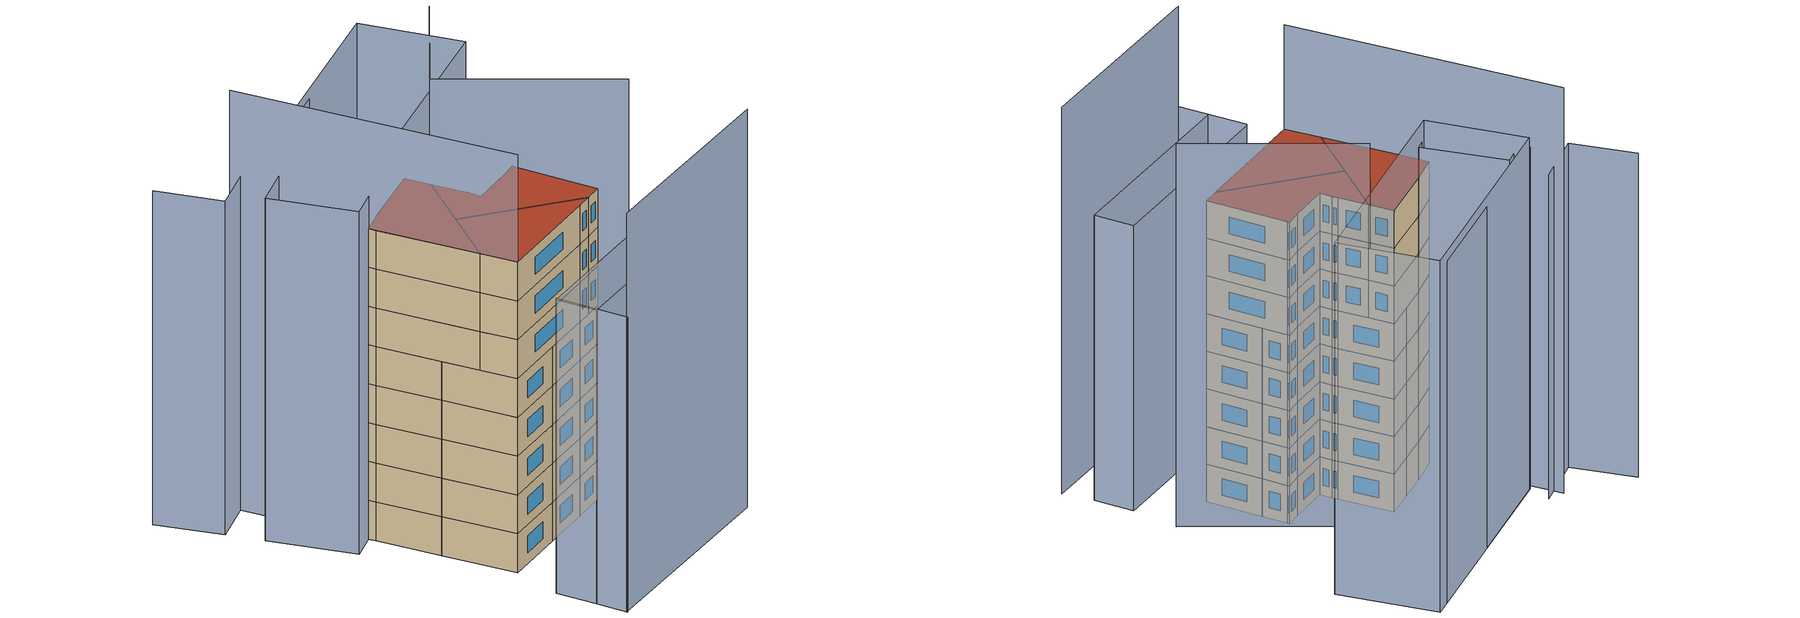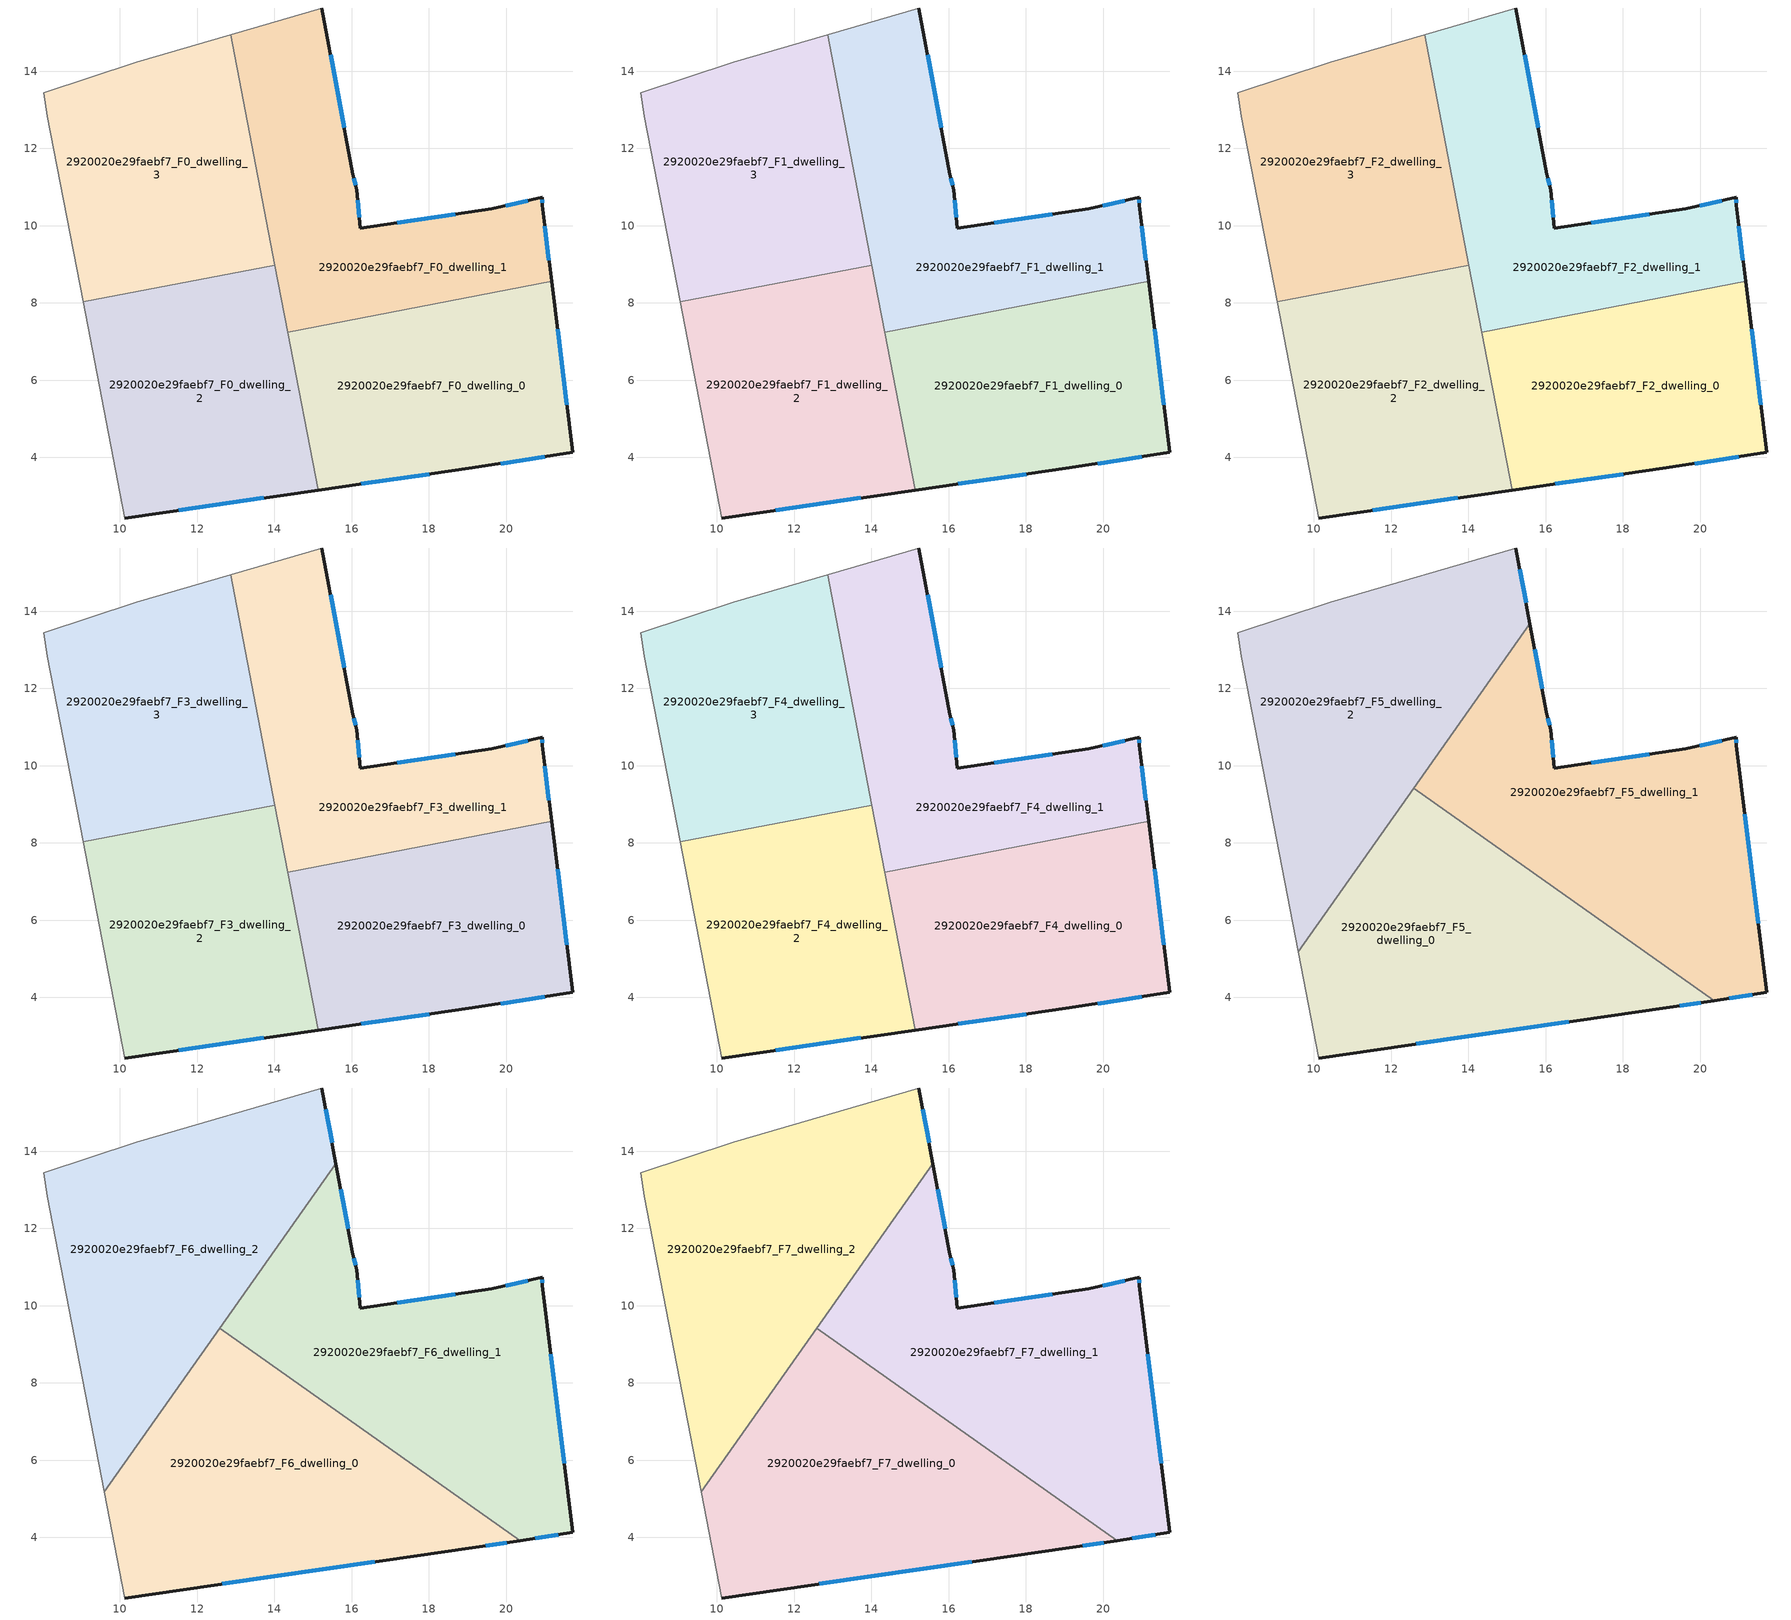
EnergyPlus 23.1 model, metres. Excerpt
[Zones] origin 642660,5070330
2920020e29faebf7_F0_dwelling_0
 floor ground (EU_floor_Construction): 21.18,8.56 21.73,4.13 19.13,3.73 15.13,3.15 14.35,7.25 z0
 wall outside (EU_wall_Construction): 15.13,3.15 19.13,3.73 21.73,4.13 21.18,8.56 z0:3
 wall to 2920020e29faebf7_F0_dwelling_1 (EU_wall_Construction): 21.18,8.56 14.35,7.25 z0:3
 wall to 2920020e29faebf7_F0_dwelling_2 (EU_wall_Construction): 14.35,7.25 15.13,3.15 z0:3
 window (EU_Window_Construction): 21.58,5.37 21.33,7.32 / 19.86,3.84 21,4.02 / 16.25,3.31 18.01,3.57 z0.84:2.16
2920020e29faebf7_F0_dwelling_1
 floor ground (EU_floor_Construction): 20.93,10.73 20.93,10.53 21.18,8.56 14.35,7.25 12.87,14.95 15.23,15.64 16.03,11.33 16.13,10.93 16.23,9.93 19.63,10.43 z0
 wall outside (EU_wall_Construction): 21.18,8.56 20.93,10.53 20.93,10.73 19.63,10.43 16.23,9.93 16.13,10.93 16.03,11.33 15.23,15.64 z0:3
 wall adiabatic (EU_wall_Construction): 15.23,15.64 12.87,14.95 z0:3
 wall to 2920020e29faebf7_F0_dwelling_3 (EU_wall_Construction): 12.87,14.95 14.01,8.98 z0:3
 wall to 2920020e29faebf7_F0_dwelling_2 (EU_wall_Construction): 14.02,8.98 14.35,7.25 z0:3
 window (EU_Window_Construction): 18.68,10.29 17.18,10.07 / 20.57,10.65 20,10.52 / 20.93,10.59 20.93,10.68 / 21.11,9.11 21,9.98 / 15.8,12.54 15.45,14.43 / 16.1,11.05 16.06,11.22 / 16.2,10.21 16.16,10.65 z0.84:2.16
2920020e29faebf7_F0_dwelling_2
 floor ground (EU_floor_Construction): 14.02,8.98 15.13,3.15 10.12,2.43 9.05,8.03 z0
 wall outside (EU_wall_Construction): 10.12,2.43 15.13,3.15 z0:3
 wall to 2920020e29faebf7_F0_dwelling_3 (EU_wall_Construction): 14.02,8.98 9.05,8.03 z0:3
 wall adiabatic (EU_wall_Construction): 9.05,8.03 10.12,2.43 z0:3
 window (EU_Window_Construction): 11.53,2.63 13.73,2.95 z0.84:2.16
2920020e29faebf7_F0_dwelling_3
 floor ground (EU_floor_Construction): 12.87,14.95 14.02,8.98 9.05,8.03 8.12,12.84 8.02,13.44 10.43,14.24 z0
 wall adiabatic (EU_wall_Construction): 12.87,14.95 10.43,14.24 8.02,13.44 8.12,12.84 9.05,8.03 z0:3
2920020e29faebf7_F1_dwelling_0
 floor to 2920020e29faebf7_F0_dwelling_0 (EU_floor_Construction): 21.18,8.56 21.73,4.13 19.13,3.73 15.13,3.15 14.35,7.25 z3
 wall outside (EU_wall_Construction): 15.13,3.15 19.13,3.73 21.73,4.13 21.18,8.56 z3:6
 wall to 2920020e29faebf7_F1_dwelling_1 (EU_wall_Construction): 21.18,8.56 14.35,7.25 z3:6
 wall to 2920020e29faebf7_F1_dwelling_2 (EU_wall_Construction): 14.35,7.25 15.13,3.15 z3:6
 window (EU_Window_Construction): 21.58,5.37 21.33,7.32 / 19.86,3.84 21,4.02 / 16.25,3.31 18.01,3.57 z3.84:5.16
2920020e29faebf7_F1_dwelling_1
 floor to 2920020e29faebf7_F0_dwelling_1 (EU_floor_Construction): 20.93,10.73 20.93,10.53 21.18,8.56 14.35,7.25 12.87,14.95 15.23,15.64 16.03,11.33 16.13,10.93 16.23,9.93 19.63,10.43 z3
 wall outside (EU_wall_Construction): 21.18,8.56 20.93,10.53 20.93,10.73 19.63,10.43 16.23,9.93 16.13,10.93 16.03,11.33 15.23,15.64 z3:6
 wall adiabatic (EU_wall_Construction): 15.23,15.64 12.87,14.95 z3:6
 wall to 2920020e29faebf7_F1_dwelling_3 (EU_wall_Construction): 12.87,14.95 14.01,8.98 z3:6
 wall to 2920020e29faebf7_F1_dwelling_2 (EU_wall_Construction): 14.02,8.98 14.35,7.25 z3:6
 window (EU_Window_Construction): 18.68,10.29 17.18,10.07 / 20.57,10.65 20,10.52 / 20.93,10.59 20.93,10.68 / 21.11,9.11 21,9.98 / 15.8,12.54 15.45,14.43 / 16.1,11.05 16.06,11.22 / 16.2,10.21 16.16,10.65 z3.84:5.16
2920020e29faebf7_F1_dwelling_2
 floor to 2920020e29faebf7_F0_dwelling_2 (EU_floor_Construction): 14.02,8.98 15.13,3.15 10.12,2.43 9.05,8.03 z3
 wall outside (EU_wall_Construction): 10.12,2.43 15.13,3.15 z3:6
 wall to 2920020e29faebf7_F1_dwelling_3 (EU_wall_Construction): 14.02,8.98 9.05,8.03 z3:6
 wall adiabatic (EU_wall_Construction): 9.05,8.03 10.12,2.43 z3:6
 window (EU_Window_Construction): 11.53,2.63 13.73,2.95 z3.84:5.16
2920020e29faebf7_F1_dwelling_3
 floor to 2920020e29faebf7_F0_dwelling_3 (EU_floor_Construction): 12.87,14.95 14.02,8.98 9.05,8.03 8.12,12.84 8.02,13.44 10.43,14.24 z3
 wall adiabatic (EU_wall_Construction): 12.87,14.95 10.43,14.24 8.02,13.44 8.12,12.84 9.05,8.03 z3:6
2920020e29faebf7_F2_dwelling_0
 floor to 2920020e29faebf7_F1_dwelling_0 (EU_floor_Construction): 21.18,8.56 21.73,4.13 19.13,3.73 15.13,3.15 14.35,7.25 z6
 wall outside (EU_wall_Construction): 15.13,3.15 19.13,3.73 21.73,4.13 21.18,8.56 z6:9
 wall to 2920020e29faebf7_F2_dwelling_1 (EU_wall_Construction): 21.18,8.56 14.35,7.25 z6:9
 wall to 2920020e29faebf7_F2_dwelling_2 (EU_wall_Construction): 14.35,7.25 15.13,3.15 z6:9
 window (EU_Window_Construction): 21.58,5.37 21.33,7.32 / 19.86,3.84 21,4.02 / 16.25,3.31 18.01,3.57 z6.84:8.16
2920020e29faebf7_F2_dwelling_1
 floor to 2920020e29faebf7_F1_dwelling_1 (EU_floor_Construction): 20.93,10.73 20.93,10.53 21.18,8.56 14.35,7.25 12.87,14.95 15.23,15.64 16.03,11.33 16.13,10.93 16.23,9.93 19.63,10.43 z6
 wall outside (EU_wall_Construction): 21.18,8.56 20.93,10.53 20.93,10.73 19.63,10.43 16.23,9.93 16.13,10.93 16.03,11.33 15.23,15.64 z6:9
 wall adiabatic (EU_wall_Construction): 15.23,15.64 12.87,14.95 z6:9
 wall to 2920020e29faebf7_F2_dwelling_3 (EU_wall_Construction): 12.87,14.95 14.01,8.98 z6:9
 wall to 2920020e29faebf7_F2_dwelling_2 (EU_wall_Construction): 14.02,8.98 14.35,7.25 z6:9
 window (EU_Window_Construction): 18.68,10.29 17.18,10.07 / 20.57,10.65 20,10.52 / 20.93,10.59 20.93,10.68 / 21.11,9.11 21,9.98 / 15.8,12.54 15.45,14.43 / 16.1,11.05 16.06,11.22 / 16.2,10.21 16.16,10.65 z6.84:8.16
2920020e29faebf7_F2_dwelling_2
 floor to 2920020e29faebf7_F1_dwelling_2 (EU_floor_Construction): 14.02,8.98 15.13,3.15 10.12,2.43 9.05,8.03 z6
 wall outside (EU_wall_Construction): 10.12,2.43 15.13,3.15 z6:9
 wall to 2920020e29faebf7_F2_dwelling_3 (EU_wall_Construction): 14.02,8.98 9.05,8.03 z6:9
 wall adiabatic (EU_wall_Construction): 9.05,8.03 10.12,2.43 z6:9
 window (EU_Window_Construction): 11.53,2.63 13.73,2.95 z6.84:8.16
2920020e29faebf7_F2_dwelling_3
 floor to 2920020e29faebf7_F1_dwelling_3 (EU_floor_Construction): 12.87,14.95 14.02,8.98 9.05,8.03 8.12,12.84 8.02,13.44 10.43,14.24 z6
 wall adiabatic (EU_wall_Construction): 12.87,14.95 10.43,14.24 8.02,13.44 8.12,12.84 9.05,8.03 z6:9
2920020e29faebf7_F3_dwelling_0
 floor to 2920020e29faebf7_F2_dwelling_0 (EU_floor_Construction): 21.18,8.56 21.73,4.13 19.13,3.73 15.13,3.15 14.35,7.25 z9
 wall outside (EU_wall_Construction): 15.13,3.15 19.13,3.73 21.73,4.13 21.18,8.56 z9:12
 wall to 2920020e29faebf7_F3_dwelling_1 (EU_wall_Construction): 21.18,8.56 14.35,7.25 z9:12
 wall to 2920020e29faebf7_F3_dwelling_2 (EU_wall_Construction): 14.35,7.25 15.13,3.15 z9:12
 window (EU_Window_Construction): 21.58,5.37 21.33,7.32 / 19.86,3.84 21,4.02 / 16.25,3.31 18.01,3.57 z9.84:11.16
2920020e29faebf7_F3_dwelling_1
 floor to 2920020e29faebf7_F2_dwelling_1 (EU_floor_Construction): 20.93,10.73 20.93,10.53 21.18,8.56 14.35,7.25 12.87,14.95 15.23,15.64 16.03,11.33 16.13,10.93 16.23,9.93 19.63,10.43 z9
 wall outside (EU_wall_Construction): 21.18,8.56 20.93,10.53 20.93,10.73 19.63,10.43 16.23,9.93 16.13,10.93 16.03,11.33 15.23,15.64 z9:12
 wall adiabatic (EU_wall_Construction): 15.23,15.64 12.87,14.95 z9:12
 wall to 2920020e29faebf7_F3_dwelling_3 (EU_wall_Construction): 12.87,14.95 14.01,8.98 z9:12
 wall to 2920020e29faebf7_F3_dwelling_2 (EU_wall_Construction): 14.02,8.98 14.35,7.25 z9:12
 window (EU_Window_Construction): 18.68,10.29 17.18,10.07 / 20.57,10.65 20,10.52 / 20.93,10.59 20.93,10.68 / 21.11,9.11 21,9.98 / 15.8,12.54 15.45,14.43 / 16.1,11.05 16.06,11.22 / 16.2,10.21 16.16,10.65 z9.84:11.16
2920020e29faebf7_F3_dwelling_2
 floor to 2920020e29faebf7_F2_dwelling_2 (EU_floor_Construction): 14.02,8.98 15.13,3.15 10.12,2.43 9.05,8.03 z9
 wall outside (EU_wall_Construction): 10.12,2.43 15.13,3.15 z9:12
 wall to 2920020e29faebf7_F3_dwelling_3 (EU_wall_Construction): 14.02,8.98 9.05,8.03 z9:12
 wall adiabatic (EU_wall_Construction): 9.05,8.03 10.12,2.43 z9:12
 window (EU_Window_Construction): 11.53,2.63 13.73,2.95 z9.84:11.16
2920020e29faebf7_F3_dwelling_3
 floor to 2920020e29faebf7_F2_dwelling_3 (EU_floor_Construction): 12.87,14.95 14.02,8.98 9.05,8.03 8.12,12.84 8.02,13.44 10.43,14.24 z9
 wall adiabatic (EU_wall_Construction): 12.87,14.95 10.43,14.24 8.02,13.44 8.12,12.84 9.05,8.03 z9:12
2920020e29faebf7_F4_dwelling_0
 floor to 2920020e29faebf7_F3_dwelling_0 (EU_floor_Construction): 21.18,8.56 21.73,4.13 19.13,3.73 15.13,3.15 14.35,7.25 z12
 wall outside (EU_wall_Construction): 15.13,3.15 19.13,3.73 21.73,4.13 21.18,8.56 z12:15
 wall to 2920020e29faebf7_F4_dwelling_1 (EU_wall_Construction): 21.18,8.56 14.35,7.25 z12:15
 wall to 2920020e29faebf7_F4_dwelling_2 (EU_wall_Construction): 14.35,7.25 15.13,3.15 z12:15
 window (EU_Window_Construction): 21.58,5.37 21.33,7.32 / 19.86,3.84 21,4.02 / 16.25,3.31 18.01,3.57 z12.84:14.16
2920020e29faebf7_F4_dwelling_1
 floor to 2920020e29faebf7_F3_dwelling_1 (EU_floor_Construction): 20.93,10.73 20.93,10.53 21.18,8.56 14.35,7.25 12.87,14.95 15.23,15.64 16.03,11.33 16.13,10.93 16.23,9.93 19.63,10.43 z12
 wall outside (EU_wall_Construction): 21.18,8.56 20.93,10.53 20.93,10.73 19.63,10.43 16.23,9.93 16.13,10.93 16.03,11.33 15.23,15.64 z12:15
 wall adiabatic (EU_wall_Construction): 15.23,15.64 12.87,14.95 z12:15
 wall to 2920020e29faebf7_F4_dwelling_3 (EU_wall_Construction): 12.87,14.95 14.01,8.98 z12:15
 wall to 2920020e29faebf7_F4_dwelling_2 (EU_wall_Construction): 14.02,8.98 14.35,7.25 z12:15
 window (EU_Window_Construction): 18.68,10.29 17.18,10.07 / 20.57,10.65 20,10.52 / 20.93,10.59 20.93,10.68 / 21.11,9.11 21,9.98 / 15.8,12.54 15.45,14.43 / 16.1,11.05 16.06,11.22 / 16.2,10.21 16.16,10.65 z12.84:14.16
2920020e29faebf7_F4_dwelling_2
 floor to 2920020e29faebf7_F3_dwelling_2 (EU_floor_Construction): 14.02,8.98 15.13,3.15 10.12,2.43 9.05,8.03 z12
 wall outside (EU_wall_Construction): 10.12,2.43 15.13,3.15 z12:15
 wall to 2920020e29faebf7_F4_dwelling_3 (EU_wall_Construction): 14.02,8.98 9.05,8.03 z12:15
 wall adiabatic (EU_wall_Construction): 9.05,8.03 10.12,2.43 z12:15
 window (EU_Window_Construction): 11.53,2.63 13.73,2.95 z12.84:14.16
2920020e29faebf7_F4_dwelling_3
 floor to 2920020e29faebf7_F3_dwelling_3 (EU_floor_Construction): 12.87,14.95 14.02,8.98 9.05,8.03 8.12,12.84 8.02,13.44 10.43,14.24 z12
 wall adiabatic (EU_wall_Construction): 12.87,14.95 10.43,14.24 8.02,13.44 8.12,12.84 9.05,8.03 z12:15
2920020e29faebf7_F5_dwelling_0
 floor to 2920020e29faebf7_F4_dwelling_2 (EU_floor_Construction): 14.14,8.31 15.13,3.15 10.12,2.43 9.59,5.18 12.01,8.59 13.37,8.86 z15
 floor to 2920020e29faebf7_F4_dwelling_0 (EU_floor_Construction): 20.37,3.92 19.13,3.73 15.13,3.15 14.35,7.25 15.38,7.44 z15
 floor to 2920020e29faebf7_F4_dwelling_1 (EU_floor_Construction): 15.38,7.44 14.35,7.25 14.14,8.31 z15
 floor to 2920020e29faebf7_F4_dwelling_3 (EU_floor_Construction): 13.37,8.86 12.01,8.59 12.59,9.41 z15
 wall outside (EU_wall_Construction): 10.12,2.43 19.13,3.73 20.37,3.92 z15:18
 wall adiabatic (EU_wall_Construction): 9.59,5.18 10.12,2.43 z15:18
 wall to 2920020e29faebf7_F5_dwelling_1 (EU_wall_Construction): 20.37,3.92 12.58,9.41 z15:18
 wall to 2920020e29faebf7_F5_dwelling_2 (EU_wall_Construction): 12.58,9.41 9.59,5.18 z15:18
 window (EU_Window_Construction): 19.48,3.78 20.02,3.86 / 12.65,2.79 16.6,3.36 z15.84:17.16
2920020e29faebf7_F5_dwelling_1
 floor to 2920020e29faebf7_F4_dwelling_1 (EU_floor_Construction): 20.93,10.73 20.93,10.53 21.18,8.56 15.38,7.44 14.14,8.31 13.64,10.91 15.59,13.67 16.03,11.33 16.13,10.93 16.23,9.93 19.63,10.43 z15
 floor to 2920020e29faebf7_F4_dwelling_2 (EU_floor_Construction): 14.01,8.98 14.14,8.31 13.37,8.86 z15
 floor to 2920020e29faebf7_F4_dwelling_0 (EU_floor_Construction): 21.18,8.56 21.73,4.13 20.37,3.92 15.38,7.44 z15
 floor to 2920020e29faebf7_F4_dwelling_3 (EU_floor_Construction): 13.64,10.91 14.01,8.98 13.37,8.86 12.59,9.41 z15
 wall outside (EU_wall_Construction): 20.37,3.92 21.73,4.13 20.93,10.53 20.93,10.73 19.63,10.43 16.23,9.93 16.13,10.93 16.03,11.33 15.59,13.67 z15:18
 wall to 2920020e29faebf7_F5_dwelling_2 (EU_wall_Construction): 15.59,13.67 12.59,9.41 z15:18
 window (EU_Window_Construction): 20.75,3.98 21.35,4.07 / 15.91,11.99 15.72,13.02 / 16.1,11.05 16.06,11.22 / 16.2,10.21 16.16,10.65 / 18.68,10.29 17.18,10.07 / 20.57,10.65 20,10.52 / 20.93,10.59 20.93,10.68 / 21.51,5.92 21.15,8.74 z15.84:17.16
2920020e29faebf7_F5_dwelling_2
 floor to 2920020e29faebf7_F4_dwelling_1 (EU_floor_Construction): 15.23,15.64 15.59,13.67 13.64,10.91 12.87,14.95 z15
 floor to 2920020e29faebf7_F4_dwelling_3 (EU_floor_Construction): 12.87,14.95 13.64,10.91 12.01,8.59 9.05,8.03 8.12,12.84 8.02,13.44 10.43,14.24 z15
 floor to 2920020e29faebf7_F4_dwelling_2 (EU_floor_Construction): 12.01,8.59 9.59,5.18 9.05,8.03 z15
 wall outside (EU_wall_Construction): 15.59,13.67 15.23,15.64 z15:18
 wall adiabatic (EU_wall_Construction): 15.23,15.64 10.43,14.24 8.02,13.44 8.12,12.84 9.59,5.18 z15:18
 window (EU_Window_Construction): 15.49,14.22 15.33,15.09 z15.84:17.16
2920020e29faebf7_F6_dwelling_0
 floor to 2920020e29faebf7_F5_dwelling_0 (EU_floor_Construction): 20.37,3.92 19.13,3.73 10.12,2.43 9.59,5.18 12.58,9.41 z18
 wall outside (EU_wall_Construction): 10.12,2.43 19.13,3.73 20.37,3.92 z18:21
 wall adiabatic (EU_wall_Construction): 9.59,5.18 10.12,2.43 z18:21
 wall to 2920020e29faebf7_F6_dwelling_1 (EU_wall_Construction): 20.37,3.92 12.58,9.41 z18:21
 wall to 2920020e29faebf7_F6_dwelling_2 (EU_wall_Construction): 12.58,9.41 9.59,5.18 z18:21
 window (EU_Window_Construction): 19.48,3.78 20.02,3.86 / 12.65,2.79 16.6,3.36 z18.84:20.16
2920020e29faebf7_F6_dwelling_1
 floor to 2920020e29faebf7_F5_dwelling_1 (EU_floor_Construction): 20.93,10.73 20.93,10.53 21.73,4.13 20.37,3.92 12.58,9.41 15.59,13.67 16.03,11.33 16.13,10.93 16.23,9.93 19.63,10.43 z18
 wall outside (EU_wall_Construction): 20.37,3.92 21.73,4.13 20.93,10.53 20.93,10.73 19.63,10.43 16.23,9.93 16.13,10.93 16.03,11.33 15.59,13.67 z18:21
 wall to 2920020e29faebf7_F6_dwelling_2 (EU_wall_Construction): 15.59,13.67 12.59,9.41 z18:21
 window (EU_Window_Construction): 20.75,3.98 21.35,4.07 / 15.91,11.99 15.72,13.02 / 16.1,11.05 16.06,11.22 / 16.2,10.21 16.16,10.65 / 18.68,10.29 17.18,10.07 / 20.57,10.65 20,10.52 / 20.93,10.59 20.93,10.68 / 21.51,5.92 21.15,8.74 z18.84:20.16
2920020e29faebf7_F6_dwelling_2
 floor to 2920020e29faebf7_F5_dwelling_2 (EU_floor_Construction): 15.23,15.64 15.59,13.67 9.59,5.18 8.12,12.84 8.02,13.44 10.43,14.24 z18
 wall outside (EU_wall_Construction): 15.59,13.67 15.23,15.64 z18:21
 wall adiabatic (EU_wall_Construction): 15.23,15.64 10.43,14.24 8.02,13.44 8.12,12.84 9.59,5.18 z18:21
 window (EU_Window_Construction): 15.49,14.22 15.33,15.09 z18.84:20.16
2920020e29faebf7_F7_dwelling_0
 floor to 2920020e29faebf7_F6_dwelling_0 (EU_floor_Construction): 20.37,3.92 19.13,3.73 10.12,2.43 9.59,5.18 12.58,9.41 z21
 wall outside (EU_wall_Construction): 10.12,2.43 19.13,3.73 20.37,3.92 z21:24
 wall adiabatic (EU_wall_Construction): 9.59,5.18 10.12,2.43 z21:24
 wall to 2920020e29faebf7_F7_dwelling_1 (EU_wall_Construction): 20.37,3.92 12.58,9.41 z21:24
 wall to 2920020e29faebf7_F7_dwelling_2 (EU_wall_Construction): 12.58,9.41 9.59,5.18 z21:24
 window (EU_Window_Construction): 19.48,3.78 20.02,3.86 / 12.65,2.79 16.6,3.36 z21.84:23.16
 roof outside (EU_roof_Construction): 20.37,3.92 12.58,9.41 9.59,5.18 10.12,2.43 19.13,3.73 z24
2920020e29faebf7_F7_dwelling_1
 floor to 2920020e29faebf7_F6_dwelling_1 (EU_floor_Construction): 20.93,10.73 20.93,10.53 21.73,4.13 20.37,3.92 12.58,9.41 15.59,13.67 16.03,11.33 16.13,10.93 16.23,9.93 19.63,10.43 z21
 wall outside (EU_wall_Construction): 20.37,3.92 21.73,4.13 20.93,10.53 20.93,10.73 19.63,10.43 16.23,9.93 16.13,10.93 16.03,11.33 15.59,13.67 z21:24
 wall to 2920020e29faebf7_F7_dwelling_2 (EU_wall_Construction): 15.59,13.67 12.59,9.41 z21:24
 window (EU_Window_Construction): 20.75,3.98 21.35,4.07 / 15.91,11.99 15.72,13.02 / 16.1,11.05 16.06,11.22 / 16.2,10.21 16.16,10.65 / 18.68,10.29 17.18,10.07 / 20.57,10.65 20,10.52 / 20.93,10.59 20.93,10.68 / 21.51,5.92 21.15,8.74 z21.84:23.16
 roof outside (EU_roof_Construction): 21.73,4.13 20.93,10.53 20.93,10.73 19.63,10.43 16.23,9.93 16.13,10.93 16.03,11.33 15.59,13.67 12.58,9.41 20.37,3.92 z24
2920020e29faebf7_F7_dwelling_2
 floor to 2920020e29faebf7_F6_dwelling_2 (EU_floor_Construction): 15.23,15.64 15.59,13.67 9.59,5.18 8.12,12.84 8.02,13.44 10.43,14.24 z21
 wall outside (EU_wall_Construction): 15.59,13.67 15.23,15.64 z21:24
 wall adiabatic (EU_wall_Construction): 15.23,15.64 10.43,14.24 8.02,13.44 8.12,12.84 9.59,5.18 z21:24
 window (EU_Window_Construction): 15.49,14.22 15.33,15.09 z21.84:23.16
 roof outside (EU_roof_Construction): 9.59,5.18 15.59,13.67 15.23,15.64 10.43,14.24 8.02,13.44 8.12,12.84 z24
shading: 10.02,-6.78 26.7,-4.76 z0:30.8; 9.34,-1.37 10.01,-6.86 z0:22.8; 9.72,-4.48 9.32,-1.37 / 9.32,-1.37 25.74,0.74 / 25.74,0.74 26.14,-2.36 / 26.14,-2.36 9.72,-4.48 z0:22.7; 6.09,23.6 10.12,2.43 z0:32.3; 8.22,20.52 10.42,14.24 / 10.42,14.24 5.92,12.66 / 5.92,12.66 3.72,18.94 / 3.72,18.94 8.22,20.52 z0:26.5; 7.02,21.34 25.12,26.76 / 25.12,26.76 27.36,19.27 / 27.36,19.27 9.27,13.85 / 9.27,13.85 7.02,21.34 z0:28; 7.33,23.24 2.82,21.65 / 2.82,21.65 1.12,26.46 z0:25.8; 23.74,26.34 6.91,21.31 z0:27.2; 25.87,4.53 17.92,15.45 / 17.92,15.45 26.28,21.55 z0:30.5
[Building]
EU S2 Campaign: North Axis=0; Terrain=City; Solar Distribution=FullExterior
[Site:Location]
Lyon-Bron: Latitude=45.75; Longitude=5; Time Zone=1; Elevation=198
[SizingPeriod:WeatherFileDays]
AnnualSizingPeriod: Begin Month=1; Begin Day of Month=1; End Month=12; End Day of Month=31; Day of Week for Start Day=Monday; Use Weather File Daylight Saving Period=No; Use Weather File Rain and Snow Indicators=No
[MATERIAL]
EU_InternalMass_Material: Roughness=MediumRough; Thickness=0.1; Conductivity=1; Density=1800; Specific Heat=900; Thermal Absorptance=0.9; Solar Absorptance=0.7; Visible Absorptance=0.7
[MATERIAL:NOMASS] Roughness=MediumRough; Thermal Absorptance=0.9; Solar Absorptance=0.7; Visible Absorptance=0.7
Name | Thermal Resistance
EU_wall_NoMass | 0.776494
EU_roof_NoMass | 0.486893
EU_floor_NoMass | 0.421597
[WINDOWMATERIAL:SIMPLEGLAZINGSYSTEM]
EU_Window_SimpleGlazing: UFactor=4.24961; Solar Heat Gain Coefficient=0.83; Visible Transmittance=0.83
[CONSTRUCTION]
EU_wall_Construction: EU_wall_NoMass
EU_roof_Construction: EU_roof_NoMass
EU_floor_Construction: EU_floor_NoMass
EU_InternalMass_Construction: EU_InternalMass_Material
EU_Window_Construction: EU_Window_SimpleGlazing
[ZONE] Type=1; Multiplier=1; Ceiling Height=autocalculate; Floor Area=autocalculate; Part of Total Floor Area=Yes
Name | Volume
2920020e29faebf7_F0_dwelling_0; 2920020e29faebf7_F1_dwelling_0; 2920020e29faebf7_F2_dwelling_0; 2920020e29faebf7_F3_dwelling_0; 2920020e29faebf7_F4_dwelling_0 | 88.2634
2920020e29faebf7_F5_dwelling_0; 2920020e29faebf7_F6_dwelling_0; 2920020e29faebf7_F7_dwelling_0 | 117.675
2920020e29faebf7_F0_dwelling_1; 2920020e29faebf7_F1_dwelling_1; 2920020e29faebf7_F2_dwelling_1; 2920020e29faebf7_F3_dwelling_1; 2920020e29faebf7_F4_dwelling_1 | 88.2466
2920020e29faebf7_F5_dwelling_1; 2920020e29faebf7_F6_dwelling_1; 2920020e29faebf7_F7_dwelling_1 | 117.683
2920020e29faebf7_F0_dwelling_2; 2920020e29faebf7_F1_dwelling_2; 2920020e29faebf7_F2_dwelling_2; 2920020e29faebf7_F3_dwelling_2; 2920020e29faebf7_F4_dwelling_2 | 88.2664
2920020e29faebf7_F5_dwelling_2; 2920020e29faebf7_F6_dwelling_2; 2920020e29faebf7_F7_dwelling_2 | 117.682
2920020e29faebf7_F0_dwelling_3; 2920020e29faebf7_F1_dwelling_3; 2920020e29faebf7_F2_dwelling_3; 2920020e29faebf7_F3_dwelling_3; 2920020e29faebf7_F4_dwelling_3 | 88.2532
[INTERNALMASS] Construction=EU_InternalMass_Construction
Name | Zone or ZoneList | Surface Area
2920020e29faebf7_F0_dwelling_0_EU_InternalMass | 2920020e29faebf7_F0_dwelling_0 | 29.4213
2920020e29faebf7_F0_dwelling_1_EU_InternalMass | 2920020e29faebf7_F0_dwelling_1 | 29.4159
2920020e29faebf7_F0_dwelling_2_EU_InternalMass | 2920020e29faebf7_F0_dwelling_2 | 29.4222
2920020e29faebf7_F0_dwelling_3_EU_InternalMass | 2920020e29faebf7_F0_dwelling_3 | 29.4182
2920020e29faebf7_F1_dwelling_0_EU_InternalMass | 2920020e29faebf7_F1_dwelling_0 | 29.4213
2920020e29faebf7_F1_dwelling_1_EU_InternalMass | 2920020e29faebf7_F1_dwelling_1 | 29.4159
2920020e29faebf7_F1_dwelling_2_EU_InternalMass | 2920020e29faebf7_F1_dwelling_2 | 29.4222
2920020e29faebf7_F1_dwelling_3_EU_InternalMass | 2920020e29faebf7_F1_dwelling_3 | 29.4182
2920020e29faebf7_F2_dwelling_0_EU_InternalMass | 2920020e29faebf7_F2_dwelling_0 | 29.4213
2920020e29faebf7_F2_dwelling_1_EU_InternalMass | 2920020e29faebf7_F2_dwelling_1 | 29.4159
2920020e29faebf7_F2_dwelling_2_EU_InternalMass | 2920020e29faebf7_F2_dwelling_2 | 29.4222
2920020e29faebf7_F2_dwelling_3_EU_InternalMass | 2920020e29faebf7_F2_dwelling_3 | 29.4182
2920020e29faebf7_F3_dwelling_0_EU_InternalMass | 2920020e29faebf7_F3_dwelling_0 | 29.4213
2920020e29faebf7_F3_dwelling_1_EU_InternalMass | 2920020e29faebf7_F3_dwelling_1 | 29.4159
2920020e29faebf7_F3_dwelling_2_EU_InternalMass | 2920020e29faebf7_F3_dwelling_2 | 29.4222
2920020e29faebf7_F3_dwelling_3_EU_InternalMass | 2920020e29faebf7_F3_dwelling_3 | 29.4182
2920020e29faebf7_F4_dwelling_0_EU_InternalMass | 2920020e29faebf7_F4_dwelling_0 | 29.4213
2920020e29faebf7_F4_dwelling_1_EU_InternalMass | 2920020e29faebf7_F4_dwelling_1 | 29.4159
2920020e29faebf7_F4_dwelling_2_EU_InternalMass | 2920020e29faebf7_F4_dwelling_2 | 29.4222
2920020e29faebf7_F4_dwelling_3_EU_InternalMass | 2920020e29faebf7_F4_dwelling_3 | 29.4182
2920020e29faebf7_F5_dwelling_0_EU_InternalMass | 2920020e29faebf7_F5_dwelling_0 | 39.2233
2920020e29faebf7_F5_dwelling_1_EU_InternalMass | 2920020e29faebf7_F5_dwelling_1 | 39.2286
2920020e29faebf7_F5_dwelling_2_EU_InternalMass | 2920020e29faebf7_F5_dwelling_2 | 39.2273
2920020e29faebf7_F6_dwelling_0_EU_InternalMass | 2920020e29faebf7_F6_dwelling_0 | 39.2233
2920020e29faebf7_F6_dwelling_1_EU_InternalMass | 2920020e29faebf7_F6_dwelling_1 | 39.2286
2920020e29faebf7_F6_dwelling_2_EU_InternalMass | 2920020e29faebf7_F6_dwelling_2 | 39.2273
2920020e29faebf7_F7_dwelling_0_EU_InternalMass | 2920020e29faebf7_F7_dwelling_0 | 39.2233
2920020e29faebf7_F7_dwelling_1_EU_InternalMass | 2920020e29faebf7_F7_dwelling_1 | 39.2286
2920020e29faebf7_F7_dwelling_2_EU_InternalMass | 2920020e29faebf7_F7_dwelling_2 | 39.2273
[OTHEREQUIPMENT] Fuel Type=Electricity; Design Level Calculation Method=Watts/Area; Power per Zone Floor Area=1; Fraction Latent=0; Fraction Radiant=0; Fraction Lost=0; Carbon Dioxide Generation Rate=0; EndUse Subcategory=EU_Step8_InternalGains
Name | Zone or ZoneList or Space or SpaceList | Schedule
EU_Step8_InternalGain_2920020e29faebf7_F0_dwelling_0_f000 | 2920020e29faebf7_F0_dwelling_0 | EU_Step8_GainSchedule_2920020e29faebf7_F0_dwelling_0_f000
EU_Step8_InternalGain_2920020e29faebf7_F0_dwelling_1_f000 | 2920020e29faebf7_F0_dwelling_1 | EU_Step8_GainSchedule_2920020e29faebf7_F0_dwelling_1_f000
EU_Step8_InternalGain_2920020e29faebf7_F0_dwelling_2_f000 | 2920020e29faebf7_F0_dwelling_2 | EU_Step8_GainSchedule_2920020e29faebf7_F0_dwelling_2_f000
EU_Step8_InternalGain_2920020e29faebf7_F0_dwelling_3_f000 | 2920020e29faebf7_F0_dwelling_3 | EU_Step8_GainSchedule_2920020e29faebf7_F0_dwelling_3_f000
EU_Step8_InternalGain_2920020e29faebf7_F1_dwelling_0_f000 | 2920020e29faebf7_F1_dwelling_0 | EU_Step8_GainSchedule_2920020e29faebf7_F1_dwelling_0_f000
EU_Step8_InternalGain_2920020e29faebf7_F1_dwelling_1_f000 | 2920020e29faebf7_F1_dwelling_1 | EU_Step8_GainSchedule_2920020e29faebf7_F1_dwelling_1_f000
EU_Step8_InternalGain_2920020e29faebf7_F1_dwelling_2_f000 | 2920020e29faebf7_F1_dwelling_2 | EU_Step8_GainSchedule_2920020e29faebf7_F1_dwelling_2_f000
EU_Step8_InternalGain_2920020e29faebf7_F1_dwelling_3_f000 | 2920020e29faebf7_F1_dwelling_3 | EU_Step8_GainSchedule_2920020e29faebf7_F1_dwelling_3_f000
EU_Step8_InternalGain_2920020e29faebf7_F2_dwelling_0_f000 | 2920020e29faebf7_F2_dwelling_0 | EU_Step8_GainSchedule_2920020e29faebf7_F2_dwelling_0_f000
EU_Step8_InternalGain_2920020e29faebf7_F2_dwelling_1_f000 | 2920020e29faebf7_F2_dwelling_1 | EU_Step8_GainSchedule_2920020e29faebf7_F2_dwelling_1_f000
EU_Step8_InternalGain_2920020e29faebf7_F2_dwelling_2_f000 | 2920020e29faebf7_F2_dwelling_2 | EU_Step8_GainSchedule_2920020e29faebf7_F2_dwelling_2_f000
EU_Step8_InternalGain_2920020e29faebf7_F2_dwelling_3_f000 | 2920020e29faebf7_F2_dwelling_3 | EU_Step8_GainSchedule_2920020e29faebf7_F2_dwelling_3_f000
EU_Step8_InternalGain_2920020e29faebf7_F3_dwelling_0_f000 | 2920020e29faebf7_F3_dwelling_0 | EU_Step8_GainSchedule_2920020e29faebf7_F3_dwelling_0_f000
EU_Step8_InternalGain_2920020e29faebf7_F3_dwelling_1_f000 | 2920020e29faebf7_F3_dwelling_1 | EU_Step8_GainSchedule_2920020e29faebf7_F3_dwelling_1_f000
EU_Step8_InternalGain_2920020e29faebf7_F3_dwelling_2_f000 | 2920020e29faebf7_F3_dwelling_2 | EU_Step8_GainSchedule_2920020e29faebf7_F3_dwelling_2_f000
EU_Step8_InternalGain_2920020e29faebf7_F3_dwelling_3_f000 | 2920020e29faebf7_F3_dwelling_3 | EU_Step8_GainSchedule_2920020e29faebf7_F3_dwelling_3_f000
EU_Step8_InternalGain_2920020e29faebf7_F4_dwelling_0_f000 | 2920020e29faebf7_F4_dwelling_0 | EU_Step8_GainSchedule_2920020e29faebf7_F4_dwelling_0_f000
EU_Step8_InternalGain_2920020e29faebf7_F4_dwelling_1_f000 | 2920020e29faebf7_F4_dwelling_1 | EU_Step8_GainSchedule_2920020e29faebf7_F4_dwelling_1_f000
EU_Step8_InternalGain_2920020e29faebf7_F4_dwelling_2_f000 | 2920020e29faebf7_F4_dwelling_2 | EU_Step8_GainSchedule_2920020e29faebf7_F4_dwelling_2_f000
EU_Step8_InternalGain_2920020e29faebf7_F4_dwelling_3_f000 | 2920020e29faebf7_F4_dwelling_3 | EU_Step8_GainSchedule_2920020e29faebf7_F4_dwelling_3_f000
EU_Step8_InternalGain_2920020e29faebf7_F5_dwelling_0_f000 | 2920020e29faebf7_F5_dwelling_0 | EU_Step8_GainSchedule_2920020e29faebf7_F5_dwelling_0_f000
EU_Step8_InternalGain_2920020e29faebf7_F5_dwelling_1_f000 | 2920020e29faebf7_F5_dwelling_1 | EU_Step8_GainSchedule_2920020e29faebf7_F5_dwelling_1_f000
EU_Step8_InternalGain_2920020e29faebf7_F5_dwelling_2_f000 | 2920020e29faebf7_F5_dwelling_2 | EU_Step8_GainSchedule_2920020e29faebf7_F5_dwelling_2_f000
EU_Step8_InternalGain_2920020e29faebf7_F6_dwelling_0_f000 | 2920020e29faebf7_F6_dwelling_0 | EU_Step8_GainSchedule_2920020e29faebf7_F6_dwelling_0_f000
EU_Step8_InternalGain_2920020e29faebf7_F6_dwelling_1_f000 | 2920020e29faebf7_F6_dwelling_1 | EU_Step8_GainSchedule_2920020e29faebf7_F6_dwelling_1_f000
EU_Step8_InternalGain_2920020e29faebf7_F6_dwelling_2_f000 | 2920020e29faebf7_F6_dwelling_2 | EU_Step8_GainSchedule_2920020e29faebf7_F6_dwelling_2_f000
EU_Step8_InternalGain_2920020e29faebf7_F7_dwelling_0_f000 | 2920020e29faebf7_F7_dwelling_0 | EU_Step8_GainSchedule_2920020e29faebf7_F7_dwelling_0_f000
EU_Step8_InternalGain_2920020e29faebf7_F7_dwelling_1_f000 | 2920020e29faebf7_F7_dwelling_1 | EU_Step8_GainSchedule_2920020e29faebf7_F7_dwelling_1_f000
EU_Step8_InternalGain_2920020e29faebf7_F7_dwelling_2_f000 | 2920020e29faebf7_F7_dwelling_2 | EU_Step8_GainSchedule_2920020e29faebf7_F7_dwelling_2_f000
[ZONEVENTILATION:DESIGNFLOWRATE] Schedule=EU_AlwaysOn; Design Flow Rate Calculation Method=AirChanges/Hour; Air Changes per Hour=0.693814; Ventilation Type=Natural; Fan Pressure Rise=0; Fan Total Efficiency=1; Constant Term Coefficient=1; Temperature Term Coefficient=0; Velocity Term Coefficient=0; Velocity Squared Term Coefficient=0; Minimum Indoor Temperature=-100; Maximum Indoor Temperature=100; Delta Temperature=-100; Minimum Outdoor Temperature=-100; Maximum Outdoor Temperature=100; Maximum Wind Speed=40
Name | Zone or ZoneList or Space or SpaceList
EU_ConstantAir_2920020e29faebf7_F0_dwelling_0 | 2920020e29faebf7_F0_dwelling_0
EU_ConstantAir_2920020e29faebf7_F0_dwelling_1 | 2920020e29faebf7_F0_dwelling_1
EU_ConstantAir_2920020e29faebf7_F0_dwelling_2 | 2920020e29faebf7_F0_dwelling_2
EU_ConstantAir_2920020e29faebf7_F0_dwelling_3 | 2920020e29faebf7_F0_dwelling_3
EU_ConstantAir_2920020e29faebf7_F1_dwelling_0 | 2920020e29faebf7_F1_dwelling_0
EU_ConstantAir_2920020e29faebf7_F1_dwelling_1 | 2920020e29faebf7_F1_dwelling_1
EU_ConstantAir_2920020e29faebf7_F1_dwelling_2 | 2920020e29faebf7_F1_dwelling_2
EU_ConstantAir_2920020e29faebf7_F1_dwelling_3 | 2920020e29faebf7_F1_dwelling_3
EU_ConstantAir_2920020e29faebf7_F2_dwelling_0 | 2920020e29faebf7_F2_dwelling_0
EU_ConstantAir_2920020e29faebf7_F2_dwelling_1 | 2920020e29faebf7_F2_dwelling_1
EU_ConstantAir_2920020e29faebf7_F2_dwelling_2 | 2920020e29faebf7_F2_dwelling_2
EU_ConstantAir_2920020e29faebf7_F2_dwelling_3 | 2920020e29faebf7_F2_dwelling_3
EU_ConstantAir_2920020e29faebf7_F3_dwelling_0 | 2920020e29faebf7_F3_dwelling_0
EU_ConstantAir_2920020e29faebf7_F3_dwelling_1 | 2920020e29faebf7_F3_dwelling_1
EU_ConstantAir_2920020e29faebf7_F3_dwelling_2 | 2920020e29faebf7_F3_dwelling_2
EU_ConstantAir_2920020e29faebf7_F3_dwelling_3 | 2920020e29faebf7_F3_dwelling_3
EU_ConstantAir_2920020e29faebf7_F4_dwelling_0 | 2920020e29faebf7_F4_dwelling_0
EU_ConstantAir_2920020e29faebf7_F4_dwelling_1 | 2920020e29faebf7_F4_dwelling_1
EU_ConstantAir_2920020e29faebf7_F4_dwelling_2 | 2920020e29faebf7_F4_dwelling_2
EU_ConstantAir_2920020e29faebf7_F4_dwelling_3 | 2920020e29faebf7_F4_dwelling_3
EU_ConstantAir_2920020e29faebf7_F5_dwelling_0 | 2920020e29faebf7_F5_dwelling_0
EU_ConstantAir_2920020e29faebf7_F5_dwelling_1 | 2920020e29faebf7_F5_dwelling_1
EU_ConstantAir_2920020e29faebf7_F5_dwelling_2 | 2920020e29faebf7_F5_dwelling_2
EU_ConstantAir_2920020e29faebf7_F6_dwelling_0 | 2920020e29faebf7_F6_dwelling_0
EU_ConstantAir_2920020e29faebf7_F6_dwelling_1 | 2920020e29faebf7_F6_dwelling_1
EU_ConstantAir_2920020e29faebf7_F6_dwelling_2 | 2920020e29faebf7_F6_dwelling_2
EU_ConstantAir_2920020e29faebf7_F7_dwelling_0 | 2920020e29faebf7_F7_dwelling_0
EU_ConstantAir_2920020e29faebf7_F7_dwelling_1 | 2920020e29faebf7_F7_dwelling_1
EU_ConstantAir_2920020e29faebf7_F7_dwelling_2 | 2920020e29faebf7_F7_dwelling_2
[HVACTEMPLATE:THERMOSTAT] Constant Heating Setpoint=20; Constant Cooling Setpoint=50
EU_HeatOnly_2920020e29faebf7_F0_dwelling_0; EU_HeatOnly_2920020e29faebf7_F0_dwelling_1; EU_HeatOnly_2920020e29faebf7_F0_dwelling_2; EU_HeatOnly_2920020e29faebf7_F0_dwelling_3; EU_HeatOnly_2920020e29faebf7_F1_dwelling_0; EU_HeatOnly_2920020e29faebf7_F1_dwelling_1; EU_HeatOnly_2920020e29faebf7_F1_dwelling_2; EU_HeatOnly_2920020e29faebf7_F1_dwelling_3; EU_HeatOnly_2920020e29faebf7_F2_dwelling_0; EU_HeatOnly_2920020e29faebf7_F2_dwelling_1; EU_HeatOnly_2920020e29faebf7_F2_dwelling_2; EU_HeatOnly_2920020e29faebf7_F2_dwelling_3; EU_HeatOnly_2920020e29faebf7_F3_dwelling_0; EU_HeatOnly_2920020e29faebf7_F3_dwelling_1; EU_HeatOnly_2920020e29faebf7_F3_dwelling_2; EU_HeatOnly_2920020e29faebf7_F3_dwelling_3; EU_HeatOnly_2920020e29faebf7_F4_dwelling_0; EU_HeatOnly_2920020e29faebf7_F4_dwelling_1; EU_HeatOnly_2920020e29faebf7_F4_dwelling_2; EU_HeatOnly_2920020e29faebf7_F4_dwelling_3; EU_HeatOnly_2920020e29faebf7_F5_dwelling_0; EU_HeatOnly_2920020e29faebf7_F5_dwelling_1; EU_HeatOnly_2920020e29faebf7_F5_dwelling_2; EU_HeatOnly_2920020e29faebf7_F6_dwelling_0; EU_HeatOnly_2920020e29faebf7_F6_dwelling_1; EU_HeatOnly_2920020e29faebf7_F6_dwelling_2; EU_HeatOnly_2920020e29faebf7_F7_dwelling_0; EU_HeatOnly_2920020e29faebf7_F7_dwelling_1; EU_HeatOnly_2920020e29faebf7_F7_dwelling_2
[HVACTEMPLATE:ZONE:IDEALLOADSAIRSYSTEM] System Availability Schedule=EU_AlwaysOn; Maximum Heating Supply Air Temperature=50; Minimum Cooling Supply Air Temperature=13; Maximum Heating Supply Air Humidity Ratio=0.0156; Minimum Cooling Supply Air Humidity Ratio=0.0077; Heating Limit=NoLimit; Cooling Limit=NoLimit; Heating Availability Schedule=EU_AlwaysOn; Cooling Availability Schedule=EU_CoolingOff; Dehumidification Control Type=ConstantSensibleHeatRatio; Cooling Sensible Heat Ratio=0.7; Dehumidification Setpoint=60; Humidification Control Type=None; Humidification Setpoint=30; Outdoor Air Method=None; Outdoor Air Flow Rate per Person=0.00944; Outdoor Air Flow Rate per Zone Floor Area=0; Outdoor Air Flow Rate per Zone=0; Demand Controlled Ventilation Type=None; Outdoor Air Economizer Type=NoEconomizer; Heat Recovery Type=None; Sensible Heat Recovery Effectiveness=0.7; Latent Heat Recovery Effectiveness=0.65
Name | Template Thermostat
2920020e29faebf7_F0_dwelling_0 | EU_HeatOnly_2920020e29faebf7_F0_dwelling_0
2920020e29faebf7_F0_dwelling_1 | EU_HeatOnly_2920020e29faebf7_F0_dwelling_1
2920020e29faebf7_F0_dwelling_2 | EU_HeatOnly_2920020e29faebf7_F0_dwelling_2
2920020e29faebf7_F0_dwelling_3 | EU_HeatOnly_2920020e29faebf7_F0_dwelling_3
2920020e29faebf7_F1_dwelling_0 | EU_HeatOnly_2920020e29faebf7_F1_dwelling_0
2920020e29faebf7_F1_dwelling_1 | EU_HeatOnly_2920020e29faebf7_F1_dwelling_1
2920020e29faebf7_F1_dwelling_2 | EU_HeatOnly_2920020e29faebf7_F1_dwelling_2
2920020e29faebf7_F1_dwelling_3 | EU_HeatOnly_2920020e29faebf7_F1_dwelling_3
2920020e29faebf7_F2_dwelling_0 | EU_HeatOnly_2920020e29faebf7_F2_dwelling_0
2920020e29faebf7_F2_dwelling_1 | EU_HeatOnly_2920020e29faebf7_F2_dwelling_1
2920020e29faebf7_F2_dwelling_2 | EU_HeatOnly_2920020e29faebf7_F2_dwelling_2
2920020e29faebf7_F2_dwelling_3 | EU_HeatOnly_2920020e29faebf7_F2_dwelling_3
2920020e29faebf7_F3_dwelling_0 | EU_HeatOnly_2920020e29faebf7_F3_dwelling_0
2920020e29faebf7_F3_dwelling_1 | EU_HeatOnly_2920020e29faebf7_F3_dwelling_1
2920020e29faebf7_F3_dwelling_2 | EU_HeatOnly_2920020e29faebf7_F3_dwelling_2
2920020e29faebf7_F3_dwelling_3 | EU_HeatOnly_2920020e29faebf7_F3_dwelling_3
2920020e29faebf7_F4_dwelling_0 | EU_HeatOnly_2920020e29faebf7_F4_dwelling_0
2920020e29faebf7_F4_dwelling_1 | EU_HeatOnly_2920020e29faebf7_F4_dwelling_1
2920020e29faebf7_F4_dwelling_2 | EU_HeatOnly_2920020e29faebf7_F4_dwelling_2
2920020e29faebf7_F4_dwelling_3 | EU_HeatOnly_2920020e29faebf7_F4_dwelling_3
2920020e29faebf7_F5_dwelling_0 | EU_HeatOnly_2920020e29faebf7_F5_dwelling_0
2920020e29faebf7_F5_dwelling_1 | EU_HeatOnly_2920020e29faebf7_F5_dwelling_1
2920020e29faebf7_F5_dwelling_2 | EU_HeatOnly_2920020e29faebf7_F5_dwelling_2
2920020e29faebf7_F6_dwelling_0 | EU_HeatOnly_2920020e29faebf7_F6_dwelling_0
2920020e29faebf7_F6_dwelling_1 | EU_HeatOnly_2920020e29faebf7_F6_dwelling_1
2920020e29faebf7_F6_dwelling_2 | EU_HeatOnly_2920020e29faebf7_F6_dwelling_2
2920020e29faebf7_F7_dwelling_0 | EU_HeatOnly_2920020e29faebf7_F7_dwelling_0
2920020e29faebf7_F7_dwelling_1 | EU_HeatOnly_2920020e29faebf7_F7_dwelling_1
2920020e29faebf7_F7_dwelling_2 | EU_HeatOnly_2920020e29faebf7_F7_dwelling_2
[SIZING:ZONE] Zone Cooling Design Supply Air Temperature Input Method=SupplyAirTemperature; Zone Cooling Design Supply Air Temperature=13; Zone Heating Design Supply Air Temperature Input Method=SupplyAirTemperature; Zone Heating Design Supply Air Temperature=50; Zone Cooling Design Supply Air Humidity Ratio=0.008; Zone Heating Design Supply Air Humidity Ratio=0.008; Cooling Design Air Flow Method=DesignDay; Cooling Design Air Flow Rate=0; Cooling Minimum Air Flow per Zone Floor Area=0.000762; Cooling Minimum Air Flow=0; Cooling Minimum Air Flow Fraction=0.2; Heating Design Air Flow Method=DesignDay; Heating Design Air Flow Rate=0; Heating Maximum Air Flow per Zone Floor Area=0.002032; Heating Maximum Air Flow=0.141576; Heating Maximum Air Flow Fraction=0.3; Account for Dedicated Outdoor Air System=No; Dedicated Outdoor Air System Control Strategy=NeutralSupplyAir; Dedicated Outdoor Air Low Setpoint Temperature for Design=autosize; Dedicated Outdoor Air High Setpoint Temperature for Design=autosize; Zone Load Sizing Method=Sensible Load Only No Latent Load; Zone Latent Cooling Design Supply Air Humidity Ratio Input Method=HumidityRatioDifference; Zone Cooling Design Supply Air Humidity Ratio Difference=0.005; Zone Latent Heating Design Supply Air Humidity Ratio Input Method=HumidityRatioDifference; Zone Humidification Design Supply Air Humidity Ratio Difference=0.005
2920020e29faebf7_F0_dwelling_0; 2920020e29faebf7_F0_dwelling_1; 2920020e29faebf7_F0_dwelling_2; 2920020e29faebf7_F0_dwelling_3; 2920020e29faebf7_F1_dwelling_0; 2920020e29faebf7_F1_dwelling_1; 2920020e29faebf7_F1_dwelling_2; 2920020e29faebf7_F1_dwelling_3; 2920020e29faebf7_F2_dwelling_0; 2920020e29faebf7_F2_dwelling_1; 2920020e29faebf7_F2_dwelling_2; 2920020e29faebf7_F2_dwelling_3; 2920020e29faebf7_F3_dwelling_0; 2920020e29faebf7_F3_dwelling_1; 2920020e29faebf7_F3_dwelling_2; 2920020e29faebf7_F3_dwelling_3; 2920020e29faebf7_F4_dwelling_0; 2920020e29faebf7_F4_dwelling_1; 2920020e29faebf7_F4_dwelling_2; 2920020e29faebf7_F4_dwelling_3; 2920020e29faebf7_F5_dwelling_0; 2920020e29faebf7_F5_dwelling_1; 2920020e29faebf7_F5_dwelling_2; 2920020e29faebf7_F6_dwelling_0; 2920020e29faebf7_F6_dwelling_1; 2920020e29faebf7_F6_dwelling_2; 2920020e29faebf7_F7_dwelling_0; 2920020e29faebf7_F7_dwelling_1; 2920020e29faebf7_F7_dwelling_2
[SCHEDULE:CONSTANT]
Name | Hourly Value
EU_AlwaysOn | 1
EU_CoolingOff | 0
[SCHEDULE:FILE] Column Number=1; Rows to Skip at Top=0; Number of Hours of Data=8760; Column Separator=Comma; Interpolate to Timestep=No; Minutes per Item=60; Adjust Schedule for Daylight Savings=Yes
Name | File
EU_Step8_GainSchedule_2920020e29faebf7_F0_dwelling_0_f000 | ../../schedules/2920020e29faebf7/2920020e29faebf7_F0_dwelling_0_f000_gain.csv
EU_Step8_GainSchedule_2920020e29faebf7_F0_dwelling_1_f000 | ../../schedules/2920020e29faebf7/2920020e29faebf7_F0_dwelling_1_f000_gain.csv
EU_Step8_GainSchedule_2920020e29faebf7_F0_dwelling_2_f000 | ../../schedules/2920020e29faebf7/2920020e29faebf7_F0_dwelling_2_f000_gain.csv
EU_Step8_GainSchedule_2920020e29faebf7_F0_dwelling_3_f000 | ../../schedules/2920020e29faebf7/2920020e29faebf7_F0_dwelling_3_f000_gain.csv
EU_Step8_GainSchedule_2920020e29faebf7_F1_dwelling_0_f000 | ../../schedules/2920020e29faebf7/2920020e29faebf7_F1_dwelling_0_f000_gain.csv
EU_Step8_GainSchedule_2920020e29faebf7_F1_dwelling_1_f000 | ../../schedules/2920020e29faebf7/2920020e29faebf7_F1_dwelling_1_f000_gain.csv
EU_Step8_GainSchedule_2920020e29faebf7_F1_dwelling_2_f000 | ../../schedules/2920020e29faebf7/2920020e29faebf7_F1_dwelling_2_f000_gain.csv
EU_Step8_GainSchedule_2920020e29faebf7_F1_dwelling_3_f000 | ../../schedules/2920020e29faebf7/2920020e29faebf7_F1_dwelling_3_f000_gain.csv
EU_Step8_GainSchedule_2920020e29faebf7_F2_dwelling_0_f000 | ../../schedules/2920020e29faebf7/2920020e29faebf7_F2_dwelling_0_f000_gain.csv
EU_Step8_GainSchedule_2920020e29faebf7_F2_dwelling_1_f000 | ../../schedules/2920020e29faebf7/2920020e29faebf7_F2_dwelling_1_f000_gain.csv
EU_Step8_GainSchedule_2920020e29faebf7_F2_dwelling_2_f000 | ../../schedules/2920020e29faebf7/2920020e29faebf7_F2_dwelling_2_f000_gain.csv
EU_Step8_GainSchedule_2920020e29faebf7_F2_dwelling_3_f000 | ../../schedules/2920020e29faebf7/2920020e29faebf7_F2_dwelling_3_f000_gain.csv
EU_Step8_GainSchedule_2920020e29faebf7_F3_dwelling_0_f000 | ../../schedules/2920020e29faebf7/2920020e29faebf7_F3_dwelling_0_f000_gain.csv
EU_Step8_GainSchedule_2920020e29faebf7_F3_dwelling_1_f000 | ../../schedules/2920020e29faebf7/2920020e29faebf7_F3_dwelling_1_f000_gain.csv
EU_Step8_GainSchedule_2920020e29faebf7_F3_dwelling_2_f000 | ../../schedules/2920020e29faebf7/2920020e29faebf7_F3_dwelling_2_f000_gain.csv
EU_Step8_GainSchedule_2920020e29faebf7_F3_dwelling_3_f000 | ../../schedules/2920020e29faebf7/2920020e29faebf7_F3_dwelling_3_f000_gain.csv
EU_Step8_GainSchedule_2920020e29faebf7_F4_dwelling_0_f000 | ../../schedules/2920020e29faebf7/2920020e29faebf7_F4_dwelling_0_f000_gain.csv
EU_Step8_GainSchedule_2920020e29faebf7_F4_dwelling_1_f000 | ../../schedules/2920020e29faebf7/2920020e29faebf7_F4_dwelling_1_f000_gain.csv
EU_Step8_GainSchedule_2920020e29faebf7_F4_dwelling_2_f000 | ../../schedules/2920020e29faebf7/2920020e29faebf7_F4_dwelling_2_f000_gain.csv
EU_Step8_GainSchedule_2920020e29faebf7_F4_dwelling_3_f000 | ../../schedules/2920020e29faebf7/2920020e29faebf7_F4_dwelling_3_f000_gain.csv
EU_Step8_GainSchedule_2920020e29faebf7_F5_dwelling_0_f000 | ../../schedules/2920020e29faebf7/2920020e29faebf7_F5_dwelling_0_f000_gain.csv
EU_Step8_GainSchedule_2920020e29faebf7_F5_dwelling_1_f000 | ../../schedules/2920020e29faebf7/2920020e29faebf7_F5_dwelling_1_f000_gain.csv
EU_Step8_GainSchedule_2920020e29faebf7_F5_dwelling_2_f000 | ../../schedules/2920020e29faebf7/2920020e29faebf7_F5_dwelling_2_f000_gain.csv
EU_Step8_GainSchedule_2920020e29faebf7_F6_dwelling_0_f000 | ../../schedules/2920020e29faebf7/2920020e29faebf7_F6_dwelling_0_f000_gain.csv
EU_Step8_GainSchedule_2920020e29faebf7_F6_dwelling_1_f000 | ../../schedules/2920020e29faebf7/2920020e29faebf7_F6_dwelling_1_f000_gain.csv
EU_Step8_GainSchedule_2920020e29faebf7_F6_dwelling_2_f000 | ../../schedules/2920020e29faebf7/2920020e29faebf7_F6_dwelling_2_f000_gain.csv
EU_Step8_GainSchedule_2920020e29faebf7_F7_dwelling_0_f000 | ../../schedules/2920020e29faebf7/2920020e29faebf7_F7_dwelling_0_f000_gain.csv
EU_Step8_GainSchedule_2920020e29faebf7_F7_dwelling_1_f000 | ../../schedules/2920020e29faebf7/2920020e29faebf7_F7_dwelling_1_f000_gain.csv
EU_Step8_GainSchedule_2920020e29faebf7_F7_dwelling_2_f000 | ../../schedules/2920020e29faebf7/2920020e29faebf7_F7_dwelling_2_f000_gain.csv
